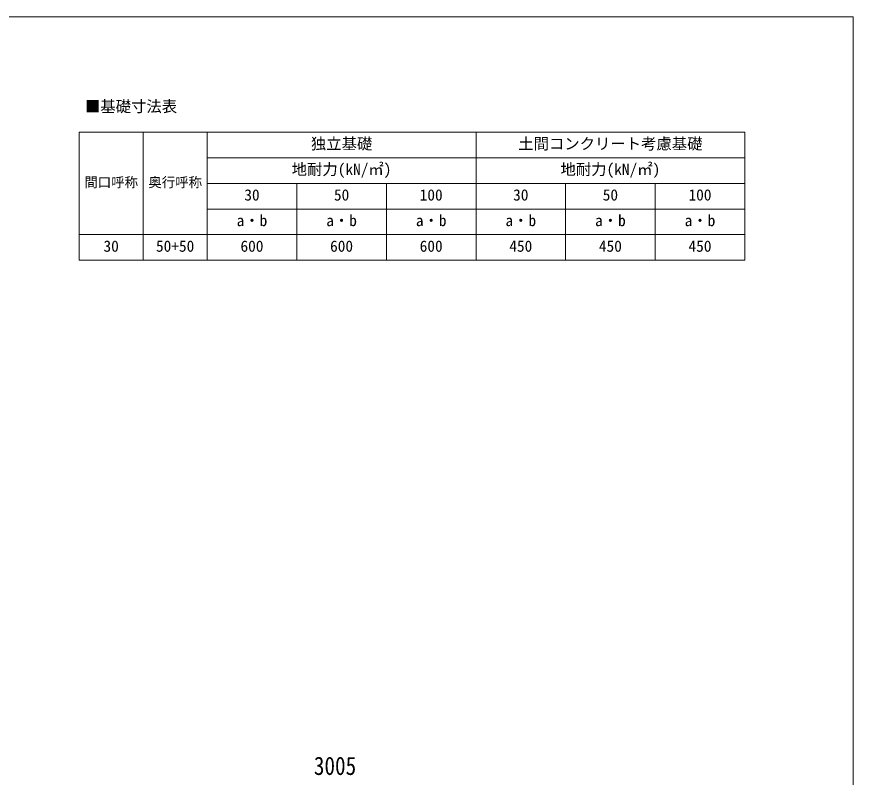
# Model space of a CAD drawing. Units: millimetres on the paper, enlarged 35 times, with parts at other scales. Extents: x -9783 to 9892, y -6828 to 6752.
# Drawn here: x 1773 to 9397, y -180 to 6752 of the extents above; entities that cross this region are included whole.
import ezdxf
from ezdxf.enums import TextEntityAlignment as Align

# ---------------------------------------------------------------- set-up
doc = ezdxf.new("R2010")
doc.units = ezdxf.units.MM
doc.header["$LTSCALE"] = 35
for name, color, linetype, lineweight in [('0-A_寸法', 6, 'Continuous', 9), ('1-0_FRAME', 7, 'Continuous', 18), ('F-0_240', 7, 'Continuous', 9)]:
    doc.layers.add(name, color=color, linetype=linetype, lineweight=lineweight)
doc.styles.add('ＭＳ ゴシック', font='')
doc.styles.get('ＭＳ ゴシック').set_extended_font_data('MS Gothic')

msp = doc.modelspace()

# ---------------------------------------------------------------- linework, layer by layer
at = {"layer": '1-0_FRAME'}
for p, q in [((2342.04, 5699.12), (2342.04, 4532.45)), ((2342.04, 5699.12), (8408.7, 5699.12)), ((2925.37, 5699.12), (2925.37, 4532.45)), ((5958.7, 5699.12), (5958.7, 4532.45)), ((3508.7, 5465.79), (8408.7, 5465.79)), ((3508.7, 5232.45), (8408.7, 5232.45)), ((6775.37, 5232.45), (6775.37, 4532.45)), ((3508.7, 4999.12), (8408.7, 4999.12)), ((2342.04, 4765.79), (3508.7, 4765.79)), ((3508.7, 4765.79), (8408.7, 4765.79)), ((2342.04, 4532.45), (2925.37, 4532.45)), ((2925.37, 4532.45), (5958.7, 4532.45)), ((5958.7, 4532.45), (7592.04, 4532.45)), ((7592.04, 4532.45), (8408.7, 4532.45))]:
    msp.add_line(p, q, dxfattribs=at)
for points in [[(3508.7, 5699.12), (3508.7, 5465.79), (3508.7, 4765.79), (3508.7, 4532.45)], [(8408.7, 5699.12), (8408.7, 4999.12), (8408.7, 4532.45)], [(4325.37, 5232.45), (4325.37, 4999.12), (4325.37, 4532.45)], [(5142.04, 5232.45), (5142.04, 4999.12), (5142.04, 4532.45)], [(7592.04, 5232.45), (7592.04, 4765.79), (7592.04, 4532.45)]]:
    msp.add_lwpolyline(points, dxfattribs=at)
at = {"layer": 'F-0_240', "color": 5}
for p, q in [((-9783.03, 6751.9), (9396.97, 6751.9)), ((9396.97, 6751.9), (9396.97, -6828.1))]:
    msp.add_line(p, q, dxfattribs=at)

# ---------------------------------------------------------------- texts
at = {"layer": '0-A_寸法', "color": 7, "style": 'ＭＳ ゴシック', "width": 0.85}
msp.add_text('3005', height=166.8, dxfattribs=at).set_placement((4480.89, -208.56), align=Align.BOTTOM_LEFT)
at = {"layer": '1-0_FRAME', "style": 'ＭＳ ゴシック'}
for s, height, p in [('■基礎寸法表', 102.6, (2394.89, 5852.46)), ('独立基礎', 102.6, (4453.7, 5512.45)), ('土間コンクリート考慮基礎', 102.6, (6343.7, 5512.45)), ('地耐力(kN/㎡)', 102.6, (4278.7, 5279.12)), ('地耐力(kN/㎡)', 102.6, (6728.7, 5279.12)), ('間口呼称', 89.81, (2388.7, 5171.2)), ('奥行呼称', 89.81, (2972.04, 5171.2)), ('30', 102.6, (3847.04, 5045.79)), ('50', 102.6, (4663.7, 5045.79)), ('100', 102.6, (5445.37, 5045.79)), ('30', 102.6, (6297.04, 5045.79)), ('50', 102.6, (7113.7, 5045.79)), ('100', 102.6, (7895.37, 5045.79)), ('a・b', 102.6, (3777.04, 4812.45)), ('a・b', 102.6, (4593.7, 4812.45)), ('a・b', 102.6, (5410.37, 4812.45)), ('a・b', 102.6, (6227.04, 4812.45)), ('a・b', 102.6, (7043.7, 4812.45)), ('a・b', 102.6, (7860.37, 4812.45)), ('30', 102.6, (2563.7, 4579.12)), ('50+50', 102.6, (3042.04, 4579.12)), ('600', 102.6, (3812.04, 4579.12)), ('600', 102.6, (4628.7, 4579.12)), ('600', 102.6, (5445.37, 4579.12)), ('450', 102.6, (6262.04, 4579.12)), ('450', 102.6, (7078.7, 4579.12)), ('450', 102.6, (7895.37, 4579.12))]:
    msp.add_text(s, height=height, dxfattribs=at).set_placement(p, align=Align.BOTTOM_LEFT)

doc.saveas('drawing.dxf')
